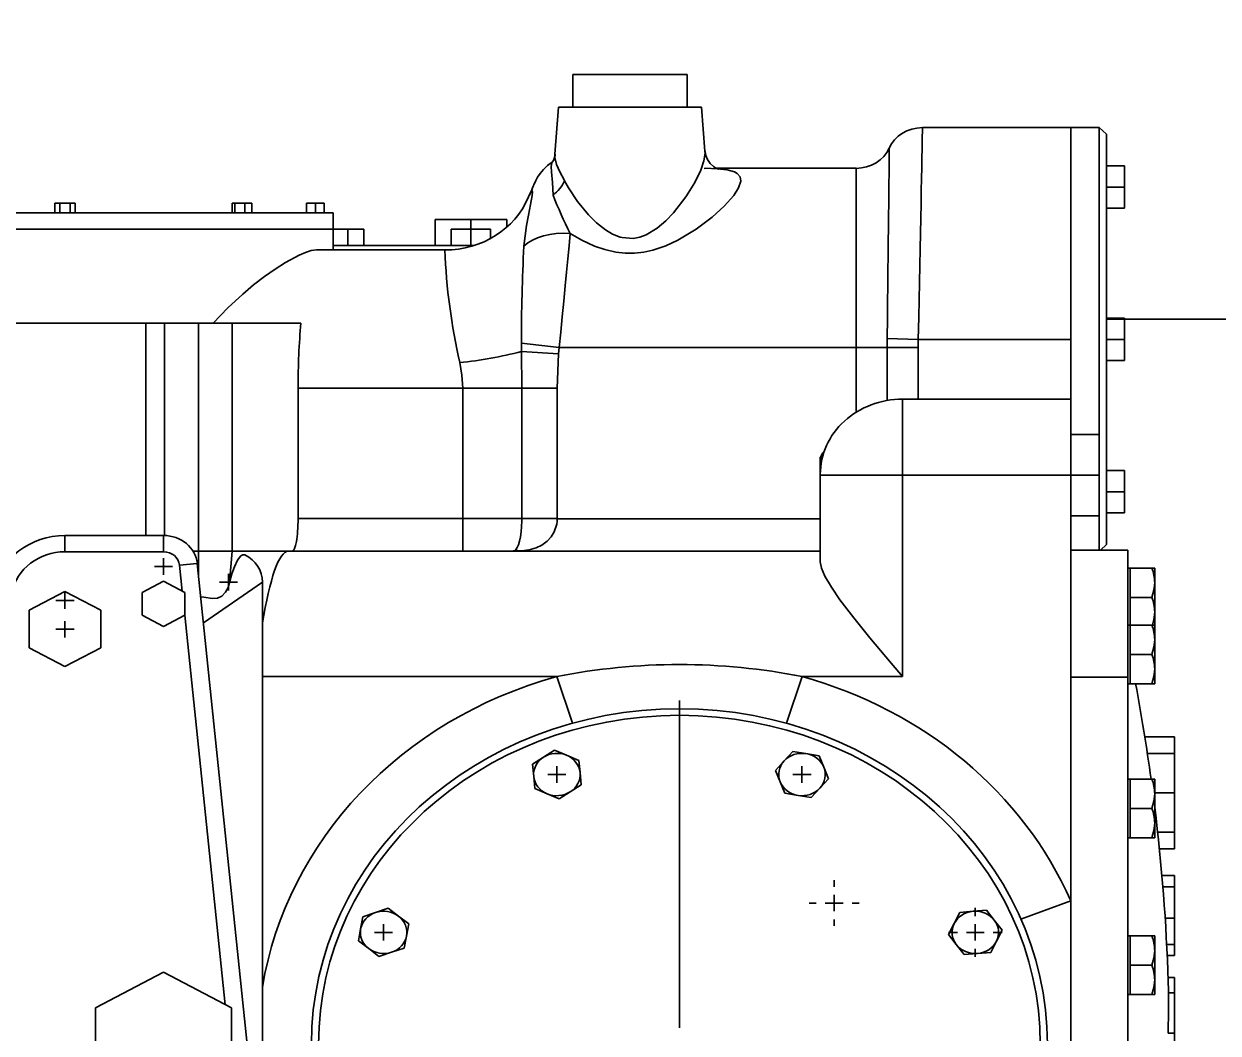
# Model space of a CAD drawing. Extents: x -12047294 to -5625356, y -1456591 to -622873.
# Drawn here: x -5749212.2 to -5748899.8, y -679063 to -678799.1 of the extents above; entities that cross this region are included whole.
import ezdxf

# ---------------------------------------------------------------- set-up
doc = ezdxf.new("R2010")
doc.units = 0
doc.header["$LTSCALE"] = 10
doc.header["$MEASUREMENT"] = 0
doc.layers.add('A-TEXTROOM-报建', color=210, linetype='Continuous')
doc.layers.add('M-W-EQUIP', color=156, linetype='Continuous', lineweight=35)

# ---------------------------------------------------------------- blocks, each defined once
blk = doc.blocks.new('300RT')
at = {"layer": 'M-W-EQUIP'}
for p, q in [((3419.78, 1538.06, 0), (3419.78, 1530.73, 0)), ((3419.78, 1538.06, 0), (3436.63, 1538.06, 0)), ((3436.63, 1538.06, 0), (3453.49, 1538.06, 0)), ((3453.49, 1530.73, 0), (3453.49, 1538.06, 0)), ((3415.56, 1530.73, 0), (3414.57, 1520.81, 0)), ((3457.7, 1530.73, 0), (3415.56, 1530.73, 0)), ((3458.77, 1520.09, 0), (3457.7, 1530.73, 0)), ((3298.42, 1526.11, 0), (3296.31, 1524.64, 0)), ((3306.85, 1526.11, 0), (3298.42, 1526.11, 0)), ((3298.42, 1526.11, 0), (3298.42, 1502.26, 0)), ((3350.52, 1526.11, 0), (3306.85, 1526.11, 0)), ((3306.85, 1478.42, 0), (3306.85, 1526.11, 0)), ((3306.85, 1526.11, 0), (3306.85, 1502.26, 0)), ((3350.53, 1525.78, 0), (3350.52, 1526.08, 0)), ((3350.52, 1526.08, 0), (3350.52, 1526.07, 0)), ((3350.54, 1525.14, 0), (3350.53, 1525.78, 0)), ((3296.31, 1501.53, 0), (3296.31, 1524.64, 0)), ((3350.56, 1524.15, 0), (3350.54, 1525.14, 0)), ((3350.59, 1522.87, 0), (3350.56, 1524.15, 0)), ((3350.63, 1521.28, 0), (3350.59, 1522.87, 0)), ((3350.67, 1519.34, 0), (3350.63, 1521.28, 0)), ((3360.29, 1521.49, 0), (3360.29, 1521.5, 0)), ((3360.29, 1521.5, 0), (3360.29, 1521.24, 0)), ((3360.29, 1521.24, 0), (3360.3, 1520.69, 0)), ((3360.3, 1520.69, 0), (3360.31, 1519.85, 0)), ((3414.56, 1520.7, 0), (3414.34, 1519.85, 0)), ((3414.57, 1520.76, 0), (3414.55, 1520.37, 0)), ((3414.55, 1520.37, 0), (3414.9, 1518.61, 0)), ((3414.56, 1520.76, 0), (3414.56, 1520.7, 0)), ((3458.77, 1519.38, 0), (3458.68, 1520.08, 0)), ((3291.04, 1512.73, 0), (3291.04, 1517.5, 0)), ((3291.04, 1517.5, 0), (3296.31, 1517.5, 0)), ((3350.72, 1517.1, 0), (3350.67, 1519.34, 0)), ((3360.31, 1519.85, 0), (3360.32, 1518.7, 0)), ((3360.32, 1518.7, 0), (3360.34, 1517.27, 0)), ((3360.34, 1517.27, 0), (3360.36, 1515.6, 0)), ((3412.1, 1517.37, 0), (3411.35, 1516.98, 0)), ((3413.01, 1518.02, 0), (3412.1, 1517.37, 0)), ((3413.82, 1518.91, 0), (3413.01, 1518.02, 0)), ((3414.34, 1519.85, 0), (3413.82, 1518.91, 0)), ((3414.9, 1518.61, 0), (3415.81, 1516.56, 0)), ((3457.35, 1516.15, 0), (3458.3, 1517.78, 0)), ((3458.3, 1517.78, 0), (3458.77, 1519.38, 0)), ((3459.49, 1518.43, 0), (3459.42, 1518.46, 0)), ((3460.95, 1517.57, 0), (3459.49, 1518.43, 0)), ((3459.67, 1518.18, 0), (3459.54, 1518.33, 0)), ((3459.84, 1517.36, 0), (3459.67, 1518.18, 0)), ((3459.8, 1516.17, 0), (3459.84, 1517.36, 0)), ((3462.14, 1516.68, 0), (3460.95, 1517.57, 0)), ((3350.78, 1514.65, 0), (3350.72, 1517.1, 0)), ((3350.84, 1511.95, 0), (3350.78, 1514.65, 0)), ((3360.36, 1515.6, 0), (3360.39, 1513.67, 0)), ((3411.22, 1516.94, 0), (3370.05, 1516.94, 0)), ((3370.05, 1516.94, 0), (3370.05, 1476.58, 0)), ((3404.05, 1514.07, 0), (3404.25, 1515.02, 0)), ((3404.25, 1515.02, 0), (3405.08, 1515.78, 0)), ((3405.08, 1515.78, 0), (3405.88, 1516.13, 0)), ((3405.88, 1516.13, 0), (3408.01, 1516.61, 0)), ((3408.01, 1516.61, 0), (3410.96, 1516.86, 0)), ((3410.85, 1516.8, 0), (3410.62, 1516.73, 0)), ((3410.62, 1516.73, 0), (3410.64, 1516.74, 0)), ((3411.35, 1516.98, 0), (3410.85, 1516.8, 0)), ((3410.96, 1516.86, 0), (3414.44, 1516.94, 0)), ((3414.44, 1516.94, 0), (3414.77, 1516.93, 0)), ((3415.81, 1516.56, 0), (3417.59, 1513.75, 0)), ((3456.08, 1514.34, 0), (3457.35, 1516.15, 0)), ((3459.48, 1513.77, 0), (3459.8, 1516.17, 0)), ((3463.1, 1515.79, 0), (3462.14, 1516.68, 0)), ((3463.87, 1514.92, 0), (3463.1, 1515.79, 0)), ((3464.39, 1514.21, 0), (3463.87, 1514.92, 0)), ((3291.04, 1507.96, 0), (3291.04, 1512.73, 0)), ((3291.04, 1512.73, 0), (3296.31, 1512.73, 0)), ((3350.92, 1508.93, 0), (3350.84, 1511.95, 0)), ((3360.39, 1513.67, 0), (3360.41, 1511.44, 0)), ((3404.67, 1512.54, 0), (3404.05, 1514.07, 0)), ((3406.08, 1510.84, 0), (3404.67, 1512.54, 0)), ((3417.59, 1513.75, 0), (3420.01, 1510.75, 0)), ((3452.08, 1509.48, 0), (3454.76, 1512.55, 0)), ((3454.76, 1512.55, 0), (3455.94, 1514.13, 0)), ((3455.94, 1514.13, 0), (3456.08, 1514.34, 0)), ((3459.31, 1510.93, 0), (3459.48, 1513.77, 0)), ((3464.72, 1513.69, 0), (3464.39, 1514.21, 0)), ((3464.96, 1513.26, 0), (3464.72, 1513.69, 0)), ((3465.1, 1513, 0), (3464.96, 1513.26, 0)), ((3465.24, 1512.76, 0), (3465.1, 1513, 0)), ((3465.48, 1512.32, 0), (3465.24, 1512.76, 0)), ((3465.48, 1511.92, 0), (3465.41, 1511.66, 0)), ((3465.8, 1511.75, 0), (3465.48, 1512.32, 0)), ((3465.64, 1511.76, 0), (3465.48, 1511.92, 0)), ((3360.41, 1511.44, 0), (3360.45, 1508.98, 0)), ((3408.88, 1508.41, 0), (3406.08, 1510.84, 0)), ((3420.01, 1510.75, 0), (3420.24, 1510.5, 0)), ((3420.24, 1510.5, 0), (3423.88, 1506.92, 0)), ((3448.87, 1506.49, 0), (3452.08, 1509.48, 0)), ((3459.32, 1510.9, 0), (3459.31, 1510.93, 0)), ((3465.41, 1511.66, 0), (3465.52, 1510.81, 0)), ((3465.52, 1510.81, 0), (3465.95, 1508.76, 0)), ((3465.84, 1511.48, 0), (3465.64, 1511.76, 0)), ((3465.95, 1511.49, 0), (3465.8, 1511.75, 0)), ((3466.33, 1510.8, 0), (3465.84, 1511.48, 0)), ((3466.15, 1511.16, 0), (3465.95, 1511.49, 0)), ((3466.52, 1510.49, 0), (3466.15, 1511.16, 0)), ((3466.52, 1510.49, 0), (3466.33, 1510.8, 0)), ((3466.59, 1510.37, 0), (3466.52, 1510.49, 0)), ((3291.04, 1507.96, 0), (3296.31, 1507.96, 0)), ((3351, 1505.69, 0), (3350.92, 1508.93, 0)), ((3360.45, 1508.98, 0), (3360.48, 1506.35, 0)), ((3412.44, 1505.93, 0), (3408.88, 1508.41, 0)), ((3423.88, 1506.92, 0), (3426.12, 1505.13, 0)), ((3446.52, 1504.69, 0), (3448.87, 1506.49, 0)), ((3465.95, 1508.76, 0), (3466.56, 1506.42, 0)), ((3524.07, 1506.88, 0), (3524.07, 1503.22, 0)), ((3524.07, 1506.88, 0), (3682.09, 1506.88, 0)), ((3526.7, 1509.09, 0), (3526.7, 1506.88, 0)), ((3526.7, 1509.09, 0), (3529.34, 1509.09, 0)), ((3529.34, 1509.09, 0), (3529.34, 1506.88, 0)), ((3529.34, 1509.09, 0), (3531.97, 1509.09, 0)), ((3531.97, 1509.09, 0), (3531.97, 1506.88, 0)), ((3548, 1509.09, 0), (3548, 1506.88, 0)), ((3548, 1509.09, 0), (3550.15, 1509.09, 0)), ((3550.15, 1509.09, 0), (3550.15, 1506.88, 0)), ((3550.15, 1509.09, 0), (3553.08, 1509.09, 0)), ((3553.08, 1509.09, 0), (3553.08, 1506.88, 0)), ((3553.08, 1509.09, 0), (3553.87, 1509.09, 0)), ((3553.87, 1509.09, 0), (3553.87, 1506.88, 0)), ((3600.04, 1509.09, 0), (3600.04, 1506.88, 0)), ((3600.04, 1509.09, 0), (3601.56, 1509.09, 0)), ((3601.56, 1509.09, 0), (3601.56, 1506.88, 0)), ((3601.56, 1509.09, 0), (3604.6, 1509.09, 0)), ((3604.6, 1509.09, 0), (3604.6, 1506.88, 0)), ((3604.6, 1509.09, 0), (3606.12, 1509.09, 0)), ((3606.12, 1509.09, 0), (3606.12, 1506.88, 0)), ((3351.08, 1502.35, 0), (3351, 1505.69, 0)), ((3360.48, 1506.35, 0), (3360.52, 1503.54, 0)), ((3417.17, 1503.2, 0), (3412.44, 1505.93, 0)), ((3426.12, 1505.13, 0), (3428.66, 1503.48, 0)), ((3443.88, 1503.09, 0), (3446.52, 1504.69, 0)), ((3466.56, 1506.42, 0), (3467.17, 1504.04, 0)), ((3467.17, 1504.04, 0), (3467.92, 1499.44, 0)), ((3472.98, 1505.42, 0), (3472.98, 1503.67, 0)), ((3472.98, 1505.42, 0), (3483.51, 1505.42, 0)), ((3483.51, 1505.42, 0), (3483.51, 1503.22, 0)), ((3483.51, 1505.42, 0), (3494.04, 1505.42, 0)), ((3494.04, 1505.42, 0), (3494.04, 1499.55, 0)), ((3296.31, 1432.2, 0), (3296.31, 1501.53, 0)), ((3298.42, 1502.26, 0), (3298.42, 1457.01, 0)), ((3306.85, 1502.26, 0), (3306.85, 1478.42, 0)), ((3351.18, 1498.84, 0), (3351.08, 1502.35, 0)), ((3360.52, 1503.54, 0), (3360.57, 1500.46, 0)), ((3422.52, 1500.74, 0), (3417.17, 1503.2, 0)), ((3428.66, 1503.48, 0), (3431.94, 1501.97, 0)), ((3431.94, 1501.97, 0), (3433.72, 1501.46, 0)), ((3433.72, 1501.46, 0), (3435.69, 1501.17, 0)), ((3435.69, 1501.17, 0), (3438.93, 1501.34, 0)), ((3438.93, 1501.34, 0), (3439.55, 1501.46, 0)), ((3439.55, 1501.46, 0), (3441.79, 1502.14, 0)), ((3441.79, 1502.14, 0), (3443.88, 1503.09, 0)), ((3454.28, 1502.29, 0), (3450.86, 1500.78, 0)), ((3454.28, 1502.29, 0), (3456.33, 1502.33, 0)), ((3454.62, 1499.52, 0), (3454.28, 1502.29, 0)), ((3456.33, 1502.33, 0), (3458.36, 1502.25, 0)), ((3458.36, 1502.25, 0), (3460.31, 1502.05, 0)), ((3460.31, 1502.05, 0), (3462.16, 1501.73, 0)), ((3462.16, 1501.73, 0), (3463.87, 1501.31, 0)), ((3463.87, 1501.31, 0), (3465.42, 1500.78, 0)), ((3477.72, 1503.22, 0), (3477.72, 1501.15, 0)), ((3477.72, 1503.22, 0), (3483.51, 1503.22, 0)), ((3483.51, 1503.22, 0), (3483.51, 1499.55, 0)), ((3483.51, 1503.22, 0), (3489.3, 1503.22, 0)), ((3489.3, 1503.22, 0), (3489.3, 1499.55, 0)), ((3515.04, 1503.22, 0), (3515.04, 1499.55, 0)), ((3515.04, 1503.22, 0), (3519.77, 1503.22, 0)), ((3519.77, 1503.22, 0), (3519.77, 1499.55, 0)), ((3519.77, 1503.22, 0), (3524.07, 1503.22, 0)), ((3524.07, 1503.22, 0), (3524.07, 1498.59, 0)), ((3524.07, 1503.22, 0), (3662.23, 1503.22, 0)), ((3662.23, 1503.22, 0), (3524.07, 1503.22, 0)), ((3351.28, 1495.09, 0), (3351.18, 1498.84, 0)), ((3360.57, 1500.46, 0), (3360.61, 1497.21, 0)), ((3426.1, 1499.47, 0), (3422.52, 1500.74, 0)), ((3429.88, 1498.49, 0), (3426.1, 1499.47, 0)), ((3432.56, 1498.05, 0), (3429.88, 1498.49, 0)), ((3444.06, 1498.64, 0), (3440.83, 1498.07, 0)), ((3447.08, 1499.44, 0), (3444.06, 1498.64, 0)), ((3450.86, 1500.78, 0), (3447.08, 1499.44, 0)), ((3454.98, 1496.59, 0), (3454.62, 1499.52, 0)), ((3465.42, 1500.78, 0), (3466.78, 1500.15, 0)), ((3466.78, 1500.15, 0), (3467.92, 1499.44, 0)), ((3482.67, 1499.55, 0), (3524.07, 1499.55, 0)), ((3528.61, 1498.59, 0), (3491.2, 1498.59, 0)), ((3491.2, 1498.56, 0), (3491.2, 1498.55, 0)), ((3529.02, 1498.58, 0), (3528.61, 1498.57, 0)), ((3530.52, 1498.4, 0), (3529.02, 1498.58, 0)), ((3532.23, 1498.01, 0), (3530.52, 1498.4, 0)), ((3360.61, 1497.21, 0), (3360.66, 1493.9, 0)), ((3435.28, 1497.82, 0), (3432.56, 1498.05, 0)), ((3438.1, 1497.83, 0), (3435.28, 1497.82, 0)), ((3440.83, 1498.07, 0), (3438.1, 1497.83, 0)), ((3455.35, 1493.59, 0), (3454.98, 1496.59, 0)), ((3534.11, 1497.41, 0), (3532.23, 1498.01, 0)), ((3538.17, 1495.74, 0), (3534.11, 1497.41, 0)), ((3541.18, 1494.26, 0), (3538.17, 1495.74, 0)), ((3351.39, 1491.21, 0), (3351.28, 1495.09, 0)), ((3360.66, 1493.9, 0), (3360.72, 1490.48, 0)), ((3455.73, 1490.48, 0), (3455.35, 1493.59, 0)), ((3544.34, 1492.54, 0), (3541.18, 1494.26, 0)), ((3351.5, 1487.35, 0), (3351.39, 1491.21, 0)), ((3360.72, 1490.48, 0), (3360.77, 1486.87, 0)), ((3456.15, 1487.05, 0), (3455.73, 1490.48, 0)), ((3547.51, 1490.67, 0), (3544.34, 1492.54, 0)), ((3550.74, 1488.6, 0), (3547.51, 1490.67, 0)), ((3555.15, 1485.49, 0), (3550.74, 1488.6, 0)), ((3351.62, 1483.43, 0), (3351.5, 1487.35, 0)), ((3360.77, 1486.87, 0), (3360.83, 1483.19, 0)), ((3456.59, 1483.53, 0), (3456.15, 1487.05, 0)), ((3559.4, 1482.09, 0), (3555.15, 1485.49, 0)), ((313.29, 1482.97, 0), (3296.31, 1482.97, 0)), ((3291.04, 1478.42, 0), (3291.04, 1483.19, 0)), ((3291.04, 1483.19, 0), (3296.31, 1483.19, 0)), ((3351.77, 1478.42, 0), (3351.62, 1483.43, 0)), ((3360.83, 1483.19, 0), (3360.91, 1478.58, 0)), ((3457.02, 1480.07, 0), (3456.59, 1483.53, 0)), ((3457.47, 1476.58, 0), (3457.02, 1480.07, 0)), ((3553.88, 1482.09, 0), (3533.59, 1482.09, 0)), ((3553.88, 1482.09, 0), (3553.88, 1430.73, 0)), ((3553.88, 1482.09, 0), (3563.75, 1482.09, 0)), ((3563.75, 1482.09, 0), (3563.75, 1430.73, 0)), ((3573.74, 1482.09, 0), (3563.75, 1482.09, 0)), ((3573.74, 1482.09, 0), (3573.74, 1434.25, 0)), ((3573.74, 1482.09, 0), (3579.31, 1482.09, 0)), ((3579.31, 1482.09, 0), (3579.31, 1434.25, 0)), ((3684.93, 1482.09, 0), (3579.31, 1482.09, 0)), ((3291.04, 1478.42, 0), (3296.31, 1478.42, 0)), ((3291.04, 1473.65, 0), (3291.04, 1478.42, 0)), ((3351.77, 1478.42, 0), (3306.85, 1478.42, 0)), ((3306.85, 1464.96, 0), (3306.85, 1478.42, 0)), ((3360.91, 1478.58, 0), (3351.77, 1478.42, 0)), ((3351.81, 1476.58, 0), (3351.77, 1478.42, 0)), ((3360.91, 1478.58, 0), (3360.93, 1476.58, 0)), ((3457.47, 1476.58, 0), (3468.63, 1477.54, 0)), ((3468.63, 1477.54, 0), (3468.59, 1475.68, 0)), ((3360.93, 1476.58, 0), (3351.81, 1476.58, 0)), ((3351.81, 1464.96, 0), (3351.81, 1476.58, 0)), ((3360.93, 1476.58, 0), (3370.05, 1476.58, 0)), ((3360.93, 1476.58, 0), (3360.93, 1464.62, 0)), ((3457.47, 1476.58, 0), (3370.05, 1476.58, 0)), ((3370.05, 1476.58, 0), (3370.05, 1461.96, 0)), ((3457.67, 1475.14, 0), (3457.47, 1476.58, 0)), ((3457.67, 1475.14, 0), (3468.59, 1475.68, 0)), ((3458.06, 1467.41, 0), (3457.67, 1475.14, 0)), ((3468.59, 1475.68, 0), (3468.51, 1467.41, 0)), ((3291.04, 1473.65, 0), (3296.31, 1473.65, 0)), ((3486.8, 1473.19, 0), (3486.17, 1470.35, 0)), ((3486.17, 1470.35, 0), (3485.93, 1467.41, 0)), ((3458.06, 1438.07, 0), (3458.06, 1467.41, 0)), ((3458.06, 1467.41, 0), (3468.51, 1467.41, 0)), ((3468.51, 1467.41, 0), (3468.51, 1438.07, 0)), ((3485.93, 1467.41, 0), (3468.51, 1467.41, 0)), ((3485.93, 1467.41, 0), (3485.93, 1438.07, 0)), ((3534.43, 1467.41, 0), (3485.93, 1467.41, 0)), ((3534.43, 1467.41, 0), (3534.43, 1438.07, 0)), ((3356.36, 1464.96, 0), (3306.85, 1464.96, 0)), ((3306.85, 1447.84, 0), (3306.85, 1464.96, 0)), ((3356.36, 1464.89, 0), (3356.36, 1464.92, 0)), ((3356.36, 1464.53, 0), (3356.36, 1464.89, 0)), ((3356.36, 1463.87, 0), (3356.36, 1464.53, 0)), ((3356.36, 1462.92, 0), (3356.36, 1463.87, 0)), ((3356.36, 1461.69, 0), (3356.36, 1462.92, 0)), ((3356.36, 1460.22, 0), (3356.36, 1461.69, 0)), ((3356.36, 1458.52, 0), (3356.36, 1460.22, 0)), ((3356.36, 1456.63, 0), (3356.36, 1458.52, 0)), ((3298.42, 1457.01, 0), (3306.85, 1457.01, 0)), ((3298.42, 1447.84, 0), (3298.42, 1457.01, 0)), ((3356.36, 1454.57, 0), (3356.36, 1456.63, 0)), ((3356.36, 1452.4, 0), (3356.36, 1454.57, 0)), ((3356.36, 1450.14, 0), (3356.36, 1452.4, 0)), ((3356.36, 1447.84, 0), (3356.36, 1450.14, 0)), ((3380.59, 1448.1, 0), (3380.59, 1451.9, 0)), ((3291.04, 1448.88, 0), (3296.31, 1448.88, 0)), ((3291.04, 1444.11, 0), (3291.04, 1448.88, 0)), ((3298.42, 1447.84, 0), (3306.85, 1447.84, 0)), ((3298.42, 1438.67, 0), (3298.42, 1447.84, 0)), ((3356.36, 1447.84, 0), (3306.85, 1447.84, 0)), ((3306.85, 1447.84, 0), (3306.85, 1351.98, 0)), ((3356.36, 1402.48, 0), (3356.36, 1447.84, 0)), ((3380.59, 1447.84, 0), (3356.36, 1447.84, 0)), ((3380.59, 1447.84, 0), (3380.59, 1448.08, 0)), ((3380.59, 1447.84, 0), (3380.59, 1428.34, 0)), ((3291.04, 1439.34, 0), (3291.04, 1444.11, 0)), ((3291.04, 1444.11, 0), (3296.31, 1444.11, 0)), ((3291.04, 1439.34, 0), (3296.31, 1439.34, 0)), ((3298.42, 1438.67, 0), (3306.85, 1438.67, 0)), ((3298.42, 1438.67, 0), (3298.42, 1430.95, 0)), ((3380.59, 1438.03, 0), (3458.06, 1438.03, 0)), ((3458.06, 1438.03, 0), (3458.06, 1438.07, 0)), ((3458.06, 1438.07, 0), (3468.51, 1438.07, 0)), ((3458.06, 1438.03, 0), (3468.51, 1438.05, 0)), ((3458.1, 1437.42, 0), (3458.06, 1438.03, 0)), ((3458.21, 1436.84, 0), (3458.1, 1437.42, 0)), ((3458.95, 1435.08, 0), (3458.21, 1436.84, 0)), ((3468.51, 1438.07, 0), (3485.93, 1438.07, 0)), ((3468.51, 1438.07, 0), (3468.51, 1438.05, 0)), ((3468.51, 1438.05, 0), (3468.52, 1437.45, 0)), ((3468.52, 1437.45, 0), (3468.73, 1435.1, 0)), ((3485.93, 1430.73, 0), (3485.93, 1438.07, 0)), ((3485.93, 1438.07, 0), (3534.43, 1438.07, 0)), ((3459.87, 1433.93, 0), (3458.95, 1435.08, 0)), ((3461.03, 1432.97, 0), (3459.87, 1433.93, 0)), ((3468.73, 1435.1, 0), (3468.93, 1433.97, 0)), ((3468.93, 1433.97, 0), (3469.19, 1432.99, 0)), ((3574.06, 1434.25, 0), (3574.06, 1430.58, 0)), ((3574.06, 1434.25, 0), (3603.08, 1434.25, 0)), ((3603.08, 1434.25, 0), (3603.08, 1430.58, 0)), ((3296.31, 1432.2, 0), (3298.1, 1430.95, 0)), ((3462.58, 1432.11, 0), (3461.03, 1432.97, 0)), ((3464.3, 1431.49, 0), (3462.58, 1432.11, 0)), ((3466.38, 1431.04, 0), (3464.3, 1431.49, 0)), ((3469.19, 1432.99, 0), (3469.51, 1432.15, 0)), ((3469.51, 1432.15, 0), (3469.87, 1431.52, 0)), ((3469.87, 1431.52, 0), (3470.26, 1431.07, 0)), ((3289.99, 1402.34, 0), (3289.99, 1430.95, 0)), ((3289.99, 1430.95, 0), (3306.85, 1430.95, 0)), ((3471.03, 1430.7, 0), (3380.59, 1430.7, 0)), ((3468.61, 1430.79, 0), (3466.38, 1431.04, 0)), ((3470.26, 1431.07, 0), (3470.72, 1430.82, 0)), ((3472.13, 1430.73, 0), (3471.03, 1430.7, 0)), ((3472.13, 1430.73, 0), (3537.41, 1430.73, 0)), ((3553.88, 1430.73, 0), (3537.41, 1430.73, 0)), ((3550.7, 1429.91, 0), (3550.1, 1429.86, 0)), ((3551.31, 1429.64, 0), (3550.7, 1429.91, 0)), ((3552.25, 1428.71, 0), (3551.31, 1429.64, 0)), ((3553.17, 1427.22, 0), (3552.25, 1428.71, 0)), ((3553.88, 1430.73, 0), (3563.75, 1430.73, 0)), ((3554.58, 1423.68, 0), (3553.88, 1430.73, 0)), ((3563.75, 1425.34, 0), (3563.75, 1430.73, 0)), ((3565.37, 1430.73, 0), (3563.75, 1430.73, 0)), ((3603.08, 1430.58, 0), (3574.06, 1430.58, 0)), ((3574.06, 1427.28, 0), (3574.06, 1429.15, 0)), ((3282.94, 1426.92, 0), (3282.09, 1426.92, 0)), ((3282.09, 1426.92, 0), (3282.09, 1423.61, 0)), ((3289.36, 1426.92, 0), (3282.94, 1426.92, 0)), ((3289.99, 1426.92, 0), (3289.36, 1426.92, 0)), ((3289.36, 1426.92, 0), (3289.36, 1423.61, 0)), ((3380.24, 1426.89, 0), (3379.24, 1425.1, 0)), ((3380.59, 1428.34, 0), (3380.24, 1426.89, 0)), ((3544.93, 1286.96, 0), (3564.1, 1427.94, 0)), ((3553.9, 1425.61, 0), (3553.17, 1427.22, 0)), ((3564.1, 1427.94, 0), (3569.35, 1427.59, 0)), ((3569.35, 1427.59, 0), (3568.54, 1421.71, 0)), ((3574.06, 1427.28, 0), (3571.39, 1427.28, 0)), ((3574.06, 1427.28, 0), (3576.74, 1427.28, 0)), ((3574.06, 1427.28, 0), (3574.06, 1425.42, 0)), ((3282.09, 1423.61, 0), (3282.09, 1417.01, 0)), ((3282.32, 1421.93, 0), (3282.09, 1423.61, 0)), ((3289.36, 1423.61, 0), (3289.36, 1420.31, 0)), ((3379.24, 1425.1, 0), (3377.33, 1422.61, 0)), ((3562.28, 1414.55, 0), (3544.93, 1423.76, 0)), ((3544.93, 1286.96, 0), (3544.93, 1423.76, 0)), ((3554.93, 1423.76, 0), (3552.26, 1423.76, 0)), ((3554.58, 1423.68, 0), (3553.9, 1425.61, 0)), ((3554.58, 1423.68, 0), (3555.06, 1422.55, 0)), ((3554.93, 1423.76, 0), (3554.93, 1425.62, 0)), ((3554.93, 1423.76, 0), (3557.61, 1423.76, 0)), ((3554.93, 1423.76, 0), (3554.93, 1421.9, 0)), ((3574.06, 1423.93, 0), (3567.74, 1421.39, 0)), ((3580.39, 1421.39, 0), (3574.06, 1423.93, 0)), ((3282.94, 1420.31, 0), (3282.32, 1421.93, 0)), ((3377.33, 1422.61, 0), (3374.8, 1419.8, 0)), ((3555.06, 1422.55, 0), (3555.82, 1421.46, 0)), ((3555.82, 1421.46, 0), (3556.92, 1420.57, 0)), ((3556.92, 1420.57, 0), (3558.17, 1420.12, 0)), ((3562.17, 1420.33, 0), (3563.09, 1420.47, 0)), ((3567.74, 1421.39, 0), (3567.74, 1416.3, 0)), ((3580.39, 1416.3, 0), (3580.39, 1421.39, 0)), ((3603.08, 1421.67, 0), (3592.54, 1417.43, 0)), ((3613.61, 1417.43, 0), (3603.08, 1421.67, 0)), ((3603.08, 1419.58, 0), (3603.08, 1421.44, 0)), ((3289.36, 1420.31, 0), (3282.94, 1420.31, 0)), ((3289.36, 1420.31, 0), (3289.36, 1417.01, 0)), ((3372.82, 1417.77, 0), (3370.69, 1415.68, 0)), ((3374.8, 1419.8, 0), (3372.82, 1417.77, 0)), ((3558.17, 1420.12, 0), (3559.71, 1420.04, 0)), ((3559.71, 1420.04, 0), (3562.17, 1420.33, 0)), ((3603.08, 1419.58, 0), (3600.4, 1419.58, 0)), ((3603.08, 1419.58, 0), (3605.75, 1419.58, 0)), ((3603.08, 1419.58, 0), (3603.08, 1417.72, 0)), ((3282.32, 1415.33, 0), (3282.09, 1417.01, 0)), ((3282.09, 1414.08, 0), (3282.09, 1417.01, 0)), ((3282.79, 1414.08, 0), (3282.32, 1415.33, 0)), ((3289.36, 1417.01, 0), (3289.36, 1414.08, 0)), ((3370.69, 1415.68, 0), (3365.99, 1411.23, 0)), ((3567.81, 1416.28, 0), (3555.88, 1328.59, 0)), ((3567.74, 1416.3, 0), (3574.06, 1413.76, 0)), ((3574.06, 1413.76, 0), (3580.39, 1416.3, 0)), ((3592.54, 1417.43, 0), (3592.54, 1408.96, 0)), ((3603.08, 1413.12, 0), (3603.08, 1414.99, 0)), ((3613.61, 1408.96, 0), (3613.61, 1417.43, 0)), ((3282.94, 1414.08, 0), (3282.09, 1414.08, 0)), ((3282.09, 1414.08, 0), (3282.09, 1410.78, 0)), ((3289.36, 1414.08, 0), (3282.94, 1414.08, 0)), ((3289.99, 1414.08, 0), (3289.36, 1414.08, 0)), ((3289.36, 1414.08, 0), (3289.36, 1410.78, 0)), ((3603.08, 1413.12, 0), (3600.4, 1413.12, 0)), ((3603.08, 1413.12, 0), (3605.75, 1413.12, 0)), ((3603.08, 1413.12, 0), (3603.08, 1411.26, 0)), ((3282.09, 1410.78, 0), (3282.09, 1404.18, 0)), ((3282.32, 1409.1, 0), (3282.09, 1410.78, 0)), ((3289.36, 1410.78, 0), (3289.36, 1407.48, 0)), ((3365.99, 1411.23, 0), (3361.28, 1406.93, 0)), ((3282.94, 1407.48, 0), (3282.32, 1409.1, 0)), ((3289.36, 1407.48, 0), (3282.94, 1407.48, 0)), ((3289.36, 1407.48, 0), (3289.36, 1404.18, 0)), ((3361.28, 1406.93, 0), (3356.38, 1402.51, 0)), ((3592.54, 1408.96, 0), (3603.08, 1404.72, 0)), ((3603.08, 1404.72, 0), (3613.61, 1408.96, 0)), ((3282.32, 1402.5, 0), (3282.09, 1404.18, 0)), ((3282.09, 1400.88, 0), (3282.09, 1404.18, 0)), ((3282.94, 1400.88, 0), (3282.32, 1402.5, 0)), ((3289.36, 1404.18, 0), (3289.36, 1400.88, 0)), ((3289.99, 1402.34, 0), (3306.85, 1402.34, 0)), ((3289.99, 1241.67, 0), (3289.99, 1402.34, 0)), ((3306.85, 1241.67, 0), (3306.85, 1402.34, 0)), ((3356.38, 1402.51, 0), (3356.36, 1402.48, 0)), ((3356.36, 1402.48, 0), (3385.96, 1402.48, 0)), ((3390.56, 1391.96, 0), (3385.96, 1402.48, 0)), ((3458.23, 1402.48, 0), (3453.63, 1391.96, 0)), ((3458.23, 1402.48, 0), (3544.93, 1402.48, 0)), ((3282.09, 1400.88, 0), (3282.94, 1400.88, 0)), ((3289.36, 1400.88, 0), (3282.94, 1400.88, 0)), ((3289.36, 1400.88, 0), (3289.99, 1400.88, 0)), ((3422.09, 1323.4, 0), (3422.09, 1397.06, 0)), ((3276.3, 1385.16, 0), (3276.3, 1388.91, 0)), ((3285.01, 1388.91, 0), (3276.3, 1388.91, 0)), ((3388.72, 1385.59, 0), (3384.82, 1385.12, 0)), ((3391.25, 1383.48, 0), (3388.72, 1385.59, 0)), ((3458.9, 1385.91, 0), (3455.32, 1384.75, 0)), ((3462.14, 1384.32, 0), (3458.9, 1385.91, 0)), ((3284.25, 1385.16, 0), (3276.3, 1385.16, 0)), ((3276.3, 1376.29, 0), (3276.3, 1385.16, 0)), ((3380.93, 1384.65, 0), (3379.57, 1382.07, 0)), ((3384.82, 1385.12, 0), (3380.93, 1384.65, 0)), ((3393.78, 1381.36, 0), (3391.25, 1383.48, 0)), ((3451.73, 1383.59, 0), (3451.37, 1380.85, 0)), ((3455.32, 1384.75, 0), (3451.73, 1383.59, 0)), ((3465.37, 1382.74, 0), (3462.14, 1384.32, 0)), ((3465.01, 1379.99, 0), (3465.37, 1382.74, 0)), ((3379.57, 1382.07, 0), (3378.2, 1379.48, 0)), ((3385.99, 1380.42, 0), (3383.32, 1380.42, 0)), ((3385.99, 1380.42, 0), (3385.99, 1382.29, 0)), ((3385.99, 1380.42, 0), (3388.67, 1380.42, 0)), ((3385.99, 1380.42, 0), (3385.99, 1378.56, 0)), ((3392.42, 1378.78, 0), (3393.78, 1381.36, 0)), ((3451.37, 1380.85, 0), (3451.02, 1378.11, 0)), ((3458.19, 1380.42, 0), (3455.52, 1380.42, 0)), ((3458.19, 1380.42, 0), (3458.19, 1382.29, 0)), ((3458.19, 1380.42, 0), (3460.87, 1380.42, 0)), ((3458.19, 1380.42, 0), (3458.19, 1378.56, 0)), ((3282.94, 1379.4, 0), (3282.09, 1379.4, 0)), ((3282.09, 1379.4, 0), (3282.09, 1376.1, 0)), ((3289.36, 1379.4, 0), (3282.94, 1379.4, 0)), ((3289.99, 1379.4, 0), (3289.36, 1379.4, 0)), ((3289.36, 1379.4, 0), (3289.36, 1376.1, 0)), ((3378.2, 1379.48, 0), (3380.74, 1377.37, 0)), ((3380.74, 1377.37, 0), (3383.27, 1375.25, 0)), ((3391.06, 1376.2, 0), (3392.42, 1378.78, 0)), ((3451.02, 1378.11, 0), (3454.25, 1376.52, 0)), ((3464.66, 1377.25, 0), (3465.01, 1379.99, 0)), ((3276.3, 1367.46, 0), (3276.3, 1376.29, 0)), ((3282.09, 1376.29, 0), (3276.3, 1376.29, 0)), ((3282.32, 1374.41, 0), (3282.09, 1376.1, 0)), ((3282.09, 1376.1, 0), (3282.09, 1369.49, 0)), ((3289.36, 1376.1, 0), (3289.36, 1372.79, 0)), ((3383.27, 1375.25, 0), (3387.16, 1375.72, 0)), ((3387.16, 1375.72, 0), (3391.06, 1376.2, 0)), ((3454.25, 1376.52, 0), (3457.48, 1374.94, 0)), ((3457.48, 1374.94, 0), (3461.07, 1376.1, 0)), ((3461.07, 1376.1, 0), (3464.66, 1377.25, 0)), ((3282.94, 1372.79, 0), (3282.32, 1374.41, 0)), ((3289.36, 1372.79, 0), (3282.94, 1372.79, 0)), ((3289.36, 1372.79, 0), (3289.36, 1369.49, 0)), ((3282.32, 1367.81, 0), (3282.09, 1369.49, 0)), ((3282.09, 1366.19, 0), (3282.09, 1369.49, 0)), ((3289.36, 1369.49, 0), (3289.36, 1366.19, 0)), ((3281.24, 1367.46, 0), (3276.3, 1367.46, 0)), ((3276.3, 1363.71, 0), (3276.3, 1367.46, 0)), ((3282.94, 1366.19, 0), (3282.32, 1367.81, 0)), ((3282.09, 1366.19, 0), (3282.94, 1366.19, 0)), ((3289.36, 1366.19, 0), (3282.94, 1366.19, 0)), ((3289.36, 1366.19, 0), (3289.99, 1366.19, 0)), ((3280.72, 1363.71, 0), (3276.3, 1363.71, 0)), ((3279.97, 1357.69, 0), (3276.3, 1357.69, 0)), ((3376.51, 1355.14, 0), (3376.51, 1356.61, 0)), ((3279.69, 1355.1, 0), (3276.3, 1355.1, 0)), ((3376.51, 1351.47, 0), (3376.51, 1353.31, 0)), ((3306.85, 1351.98, 0), (3306.85, 1287.48, 0)), ((3321.51, 1347.87, 0), (3306.85, 1351.98, 0)), ((3371.25, 1351.47, 0), (3369.14, 1351.47, 0)), ((3376.51, 1351.47, 0), (3373.88, 1351.47, 0)), ((3376.51, 1351.47, 0), (3379.15, 1351.47, 0)), ((3376.51, 1351.47, 0), (3376.51, 1349.64, 0)), ((3381.78, 1351.47, 0), (3383.89, 1351.47, 0)), ((3279.02, 1348.11, 0), (3276.3, 1348.11, 0)), ((3331.62, 1349.87, 0), (3329.34, 1347.61, 0)), ((3335.56, 1349.62, 0), (3331.62, 1349.87, 0)), ((3334.94, 1348.54, 0), (3334.94, 1350.37, 0)), ((3339.49, 1349.37, 0), (3335.56, 1349.62, 0)), ((3341.16, 1346.87, 0), (3339.49, 1349.37, 0)), ((3376.51, 1347.8, 0), (3376.51, 1346.34, 0)), ((3504.86, 1348.53, 0), (3501.82, 1346.77, 0)), ((3507.89, 1350.29, 0), (3504.86, 1348.53, 0)), ((3511.6, 1349.35, 0), (3507.89, 1350.29, 0)), ((3515.32, 1348.4, 0), (3511.6, 1349.35, 0)), ((3515.99, 1345.68, 0), (3515.32, 1348.4, 0)), ((3329.34, 1347.61, 0), (3327.07, 1345.36, 0)), ((3327.07, 1345.36, 0), (3328.73, 1342.87, 0)), ((3334.94, 1344.87, 0), (3334.94, 1346.7, 0)), ((3342.82, 1344.37, 0), (3341.16, 1346.87, 0)), ((3501.82, 1346.77, 0), (3502.5, 1344.05, 0)), ((3509.24, 1344.87, 0), (3509.24, 1346.73, 0)), ((3516.67, 1342.97, 0), (3515.99, 1345.68, 0)), ((3282.94, 1344.07, 0), (3282.09, 1344.07, 0)), ((3282.09, 1344.07, 0), (3282.09, 1340.77, 0)), ((3289.36, 1344.07, 0), (3282.94, 1344.07, 0)), ((3289.99, 1344.07, 0), (3289.36, 1344.07, 0)), ((3289.36, 1344.07, 0), (3289.36, 1340.77, 0)), ((3329.67, 1344.87, 0), (3327.04, 1344.87, 0)), ((3328.73, 1342.87, 0), (3330.39, 1340.37, 0)), ((3334.94, 1344.87, 0), (3332.31, 1344.87, 0)), ((3334.94, 1344.87, 0), (3337.58, 1344.87, 0)), ((3334.94, 1344.87, 0), (3334.94, 1343.03, 0)), ((3340.21, 1344.87, 0), (3342.84, 1344.87, 0)), ((3340.54, 1342.12, 0), (3342.82, 1344.37, 0)), ((3502.5, 1344.05, 0), (3503.17, 1341.34, 0)), ((3509.24, 1344.87, 0), (3506.57, 1344.87, 0)), ((3509.24, 1344.87, 0), (3511.92, 1344.87, 0)), ((3509.24, 1344.87, 0), (3509.24, 1343.01, 0)), ((3513.63, 1341.21, 0), (3516.67, 1342.97, 0)), ((3278.56, 1342.17, 0), (3276.3, 1342.17, 0)), ((3282.09, 1340.77, 0), (3282.09, 1334.17, 0)), ((3282.32, 1339.09, 0), (3282.09, 1340.77, 0)), ((3289.36, 1340.77, 0), (3289.36, 1337.47, 0)), ((3330.39, 1340.37, 0), (3334.33, 1340.12, 0)), ((3334.33, 1340.12, 0), (3338.26, 1339.87, 0)), ((3334.94, 1341.2, 0), (3334.94, 1339.37, 0)), ((3338.26, 1339.87, 0), (3340.54, 1342.12, 0)), ((3503.17, 1341.34, 0), (3506.89, 1340.39, 0)), ((3506.89, 1340.39, 0), (3510.6, 1339.44, 0)), ((3510.6, 1339.44, 0), (3513.63, 1341.21, 0)), ((3278.4, 1339.63, 0), (3276.3, 1339.63, 0)), ((3282.94, 1337.47, 0), (3282.32, 1339.09, 0)), ((3289.36, 1337.47, 0), (3282.94, 1337.47, 0)), ((3289.36, 1337.47, 0), (3289.36, 1334.17, 0)), ((3278.15, 1334.74, 0), (3276.3, 1334.74, 0)), ((3574.06, 1335.9, 0), (3554.05, 1327.85, 0)), ((3594.08, 1327.85, 0), (3574.06, 1335.9, 0)), ((3282.32, 1332.48, 0), (3282.09, 1334.17, 0)), ((3282.09, 1330.87, 0), (3282.09, 1334.17, 0)), ((3282.94, 1330.87, 0), (3282.32, 1332.48, 0)), ((3289.36, 1334.17, 0), (3289.36, 1330.87, 0)), ((3278.01, 1331.24, 0), (3276.3, 1331.24, 0)), ((3278.01, 1331.24, 0), (3277.99, 1330.36, 0)), ((3277.99, 1330.36, 0), (3278, 1328.99, 0)), ((3278, 1328.99, 0), (3278.04, 1327.4, 0)), ((3282.09, 1330.87, 0), (3282.94, 1330.87, 0)), ((3289.36, 1330.87, 0), (3282.94, 1330.87, 0)), ((3289.36, 1330.87, 0), (3289.99, 1330.87, 0)), ((3278.04, 1327.4, 0), (3278.07, 1325.72, 0)), ((3554.05, 1327.85, 0), (3554.05, 1311.75, 0)), ((3594.08, 1311.75, 0), (3594.08, 1327.85, 0)), ((3278.07, 1325.72, 0), (3278.09, 1323.91, 0)), ((3278.09, 1323.91, 0), (3278.09, 1322.19, 0)), ((3278.09, 1322.19, 0), (3276.3, 1322.19, 0))]:
    blk.add_line(p, q, dxfattribs=at)
for centre, major_axis, ratio, start_param, end_param in [((3350.52, 1518.77, 0), (-10.53, 0), 0.696429, 3.5216, 4.711818), ((3370.05, 1524.27, 0), (-10.53, 0), 0.696429, 0.389302, 1.570796), ((3462.93, 1520.06, 0), (4.16, 0), 0.696429, 3.131452, 3.778076), ((3467.7, 1517.62, 0), (-12.79, 0), 0.696429, 0.402681, 0.855332), ((3317.91, 1546.01, 0), (-150.13, 0), 0.696429, 2.710134, 2.799126), ((3491.14, 1516.79, 0), (26.19, 0), 0.696429, 3.500537, 4.714802), ((2799.84, 1477.97, 0), (668.79, 0), 0.696429, -0.000936, 0.046111), ((3272.65, 1504.06, 0), (218.69, 0), 0.696429, -0.204136, -0.036177), ((3527.27, 1467.41, 0), (0, 31.18), 0.229541, -1.570796, -1.080839), ((3499.48, 1551.6, 0), (113.3, 0), 0.696429, 4.436323, 4.600293), ((3356.36, 1448.08, 0), (-24.23, 0), 0.696429, 3.14154, 4.712389), ((3376.44, 1451.19, 0), (4.15, 0), 0.696429, 0.00024, 0.817631), ((3536.12, 1438.07, 0), (0, 7.34), 0.229541, 1.570796, 3.141593), ((3574.06, 1427.28, 0), (10.01, 0), 0.696429, 1.570796, 3.047151), ((3603.08, 1419.58, 0), (-21.07, 0), 0.696429, 3.314331, 4.712389), ((3469.84, 1423.29, 0), (10.84, 0), 0.696429, 1.48963, 1.684634), ((3471.69, 1454.11, 0), (33.62, 0), 0.696429, 4.620621, 4.692866), ((3472.04, 1432.25, 0), (2.45, 0), 0.696429, 4.143837, 4.289671), ((3472.13, 1436.35, 0), (8.07, 0), 0.696429, 4.53686, 4.712389), ((3540.28, 1402.48, 0), (-3.03, 28.24), 0.227064, -1.154921, -0.024353), ((3554.93, 1423.76, 0), (10.01, 0), 0.696429, 2.075184, 3.141593), ((3574.06, 1427.28, 0), (4.74, 0), 0.696429, 1.570796, 3.047151), ((3603.08, 1419.58, 0), (15.8, 0), 0.696429, 0.172738, 1.570796), ((3297.03, 1423.46, 0), (-14.94, 0), 0.696429, -0.338661, -0.014876), ((3297.03, 1416.86, 0), (-14.94, 0), 0.696429, -0.338661, -0.014876), ((3297.03, 1410.63, 0), (-14.94, 0), 0.696429, -0.338661, -0.014876), ((3297.03, 1404.02, 0), (-14.94, 0), 0.696429, -0.338661, -0.014876), ((3422.09, 1286.26, 0), (-170.76, 0), 0.696429, 4.499165, 4.925613), ((3422.09, 1319.73, 0), (-124.2, 0), 0.696429, -1.275593, -0.382043), ((3422.09, 1319.73, 0), (-124.2, 0), 0.696429, 3.290231, 4.417186), ((3962.27, 1320.32, 0), (684.38, 0), 0.696429, 2.971765, 3.017335), ((3385.99, 1380.42, 0), (-6.85, 0), 0.696429, 3.837018, 4.884215), ((3458.19, 1380.42, 0), (-6.85, 0), 0.696429, 4.098817, 5.146015), ((3385.99, 1380.42, 0), (-6.85, 0), 0.696429, -1.39897, -0.351772), ((3385.99, 1380.42, 0), (-6.85, 0), 0.696429, 2.78982, 3.837018), ((3458.19, 1380.42, 0), (6.85, 0), 0.696429, 2.004422, 3.05162), ((3458.19, 1380.42, 0), (6.85, 0), 0.696429, -0.089973, 0.957225), ((3385.99, 1380.42, 0), (6.85, 0), 0.696429, 2.78982, 3.837018), ((3458.19, 1380.42, 0), (6.85, 0), 0.696429, 3.05162, 4.098817), ((3297.03, 1375.94, 0), (-14.94, 0), 0.696429, -0.338661, -0.014876), ((3385.99, 1380.42, 0), (6.85, 0), 0.696429, 3.837018, 4.884215), ((3385.99, 1380.42, 0), (6.85, 0), 0.696429, -1.39897, -0.351772), ((3458.19, 1380.42, 0), (6.85, 0), 0.696429, -1.13717, -0.089973), ((3458.19, 1380.42, 0), (6.85, 0), 0.696429, 4.098817, 5.146015), ((3962.19, 1319.87, 0), (684.37, 0), 0.696429, 3.029797, 3.112254), ((3297.03, 1369.34, 0), (-14.94, 0), 0.696429, -0.338661, -0.014876), ((3334.94, 1344.87, 0), (-6.85, 0), 0.696429, 4.622416, 5.669614), ((3334.94, 1344.87, 0), (-6.85, 0), 0.696429, 3.575219, 4.622416), ((3509.24, 1344.87, 0), (-6.85, 0), 0.696429, -0.875371, 0.171827), ((3509.24, 1344.87, 0), (-6.85, 0), 0.696429, 4.360617, 5.407814), ((3509.24, 1344.87, 0), (6.85, 0), 0.696429, 0.171827, 1.219024), ((3334.94, 1344.87, 0), (6.85, 0), 0.696429, 2.528021, 3.575219), ((3334.94, 1344.87, 0), (-6.85, 0), 0.696429, 2.528021, 3.575219), ((3509.24, 1344.87, 0), (-6.85, 0), 0.696429, 2.266222, 3.313419), ((3297.03, 1340.62, 0), (-14.94, 0), 0.696429, -0.338661, -0.014876), ((3334.94, 1344.87, 0), (6.85, 0), 0.696429, 3.575219, 4.622416), ((3509.24, 1344.87, 0), (-6.85, 0), 0.696429, 0.171827, 1.219024), ((3334.94, 1344.87, 0), (-6.85, 0), 0.696429, 1.480823, 2.528021), ((3509.24, 1344.87, 0), (-6.85, 0), 0.696429, 1.219024, 2.266222), ((3297.03, 1334.01, 0), (14.94, 0), 0.696429, 2.802932, 3.126717), ((3951.21, 1319.98, 0), (-673.39, 0), 0.696429, -0.02959, -0.024008)]:
    blk.add_ellipse(centre, major_axis=major_axis, ratio=ratio, start_param=start_param, end_param=end_param, dxfattribs=at)
at = {"layer": 'M-W-EQUIP', "extrusion": (0, 0, -1)}
blk.add_ellipse((3422.09, 1319.73, 0), major_axis=(-108.4, 0), ratio=0.696429, dxfattribs=at)
at = {"layer": 'M-W-EQUIP'}
blk.add_ellipse((3422.09, 1319.73, 0), major_axis=(106.29, 0), ratio=0.696429, dxfattribs=at)
for points, knots in [([(3276.3, 1355.1, 0), (3276.3, 1355.31, 0), (3276.3, 1355.73, 0), (3276.3, 1356.24, 0), (3276.3, 1356.7, 0), (3276.3, 1357.06, 0), (3276.3, 1357.34, 0), (3276.3, 1357.54, 0), (3276.3, 1357.67, 0), (3276.3, 1357.68, 0), (3276.3, 1357.69, 0)], [0, 0, 0, 0, 0.111895, 0.225665, 0.341742, 0.461543, 0.586797, 0.717846, 0.854936, 1, 1, 1, 1]), ([(3276.3, 1348.11, 0), (3276.3, 1348.47, 0), (3276.3, 1349.18, 0), (3276.3, 1350.2, 0), (3276.3, 1351.17, 0), (3276.3, 1352.08, 0), (3276.3, 1352.93, 0), (3276.3, 1353.72, 0), (3276.3, 1354.45, 0), (3276.3, 1354.88, 0), (3276.3, 1355.1, 0)], [0, 0, 0, 0, 0.13821, 0.269922, 0.396425, 0.518435, 0.638589, 0.757444, 0.877935, 1, 1, 1, 1]), ([(3276.3, 1342.17, 0), (3276.3, 1342.37, 0), (3276.3, 1342.77, 0), (3276.3, 1343.42, 0), (3276.3, 1344.11, 0), (3276.3, 1344.83, 0), (3276.3, 1345.6, 0), (3276.3, 1346.4, 0), (3276.3, 1347.24, 0), (3276.3, 1347.82, 0), (3276.3, 1348.11, 0)], [0, 0, 0, 0, 0.118946, 0.238002, 0.3574, 0.478622, 0.602807, 0.730279, 0.86275, 1, 1, 1, 1]), ([(3276.3, 1339.63, 0), (3276.3, 1339.65, 0), (3276.3, 1339.69, 0), (3276.3, 1339.85, 0), (3276.3, 1340.07, 0), (3276.3, 1340.35, 0), (3276.3, 1340.71, 0), (3276.3, 1341.12, 0), (3276.3, 1341.62, 0), (3276.3, 1341.99, 0), (3276.3, 1342.17, 0)], [0, 0, 0, 0, 0.133181, 0.261325, 0.385457, 0.507728, 0.628131, 0.750171, 0.87339, 1, 1, 1, 1]), ([(3276.3, 1331.24, 0), (3276.3, 1331.52, 0), (3276.3, 1332.08, 0), (3276.3, 1332.79, 0), (3276.3, 1333.4, 0), (3276.3, 1333.89, 0), (3276.3, 1334.27, 0), (3276.3, 1334.54, 0), (3276.3, 1334.71, 0), (3276.3, 1334.73, 0), (3276.3, 1334.74, 0)], [0, 0, 0, 0, 0.113324, 0.227848, 0.344675, 0.464973, 0.590137, 0.720078, 0.856455, 1, 1, 1, 1]), ([(3276.3, 1322.19, 0), (3276.3, 1322.65, 0), (3276.3, 1323.54, 0), (3276.3, 1324.84, 0), (3276.3, 1326.08, 0), (3276.3, 1327.25, 0), (3276.3, 1328.36, 0), (3276.3, 1329.4, 0), (3276.3, 1330.37, 0), (3276.3, 1330.95, 0), (3276.3, 1331.24, 0)], [0, 0, 0, 0, 0.132954, 0.260214, 0.38448, 0.505885, 0.626232, 0.747848, 0.872028, 1, 1, 1, 1]), ([(3276.3, 1313.11, 0), (3276.3, 1313.4, 0), (3276.3, 1313.98, 0), (3276.3, 1314.95, 0), (3276.3, 1315.99, 0), (3276.3, 1317.1, 0), (3276.3, 1318.28, 0), (3276.3, 1319.52, 0), (3276.3, 1320.84, 0), (3276.3, 1321.73, 0), (3276.3, 1322.19, 0)], [0, 0, 0, 0, 0.127551, 0.251322, 0.372539, 0.492995, 0.614533, 0.738942, 0.866914, 1, 1, 1, 1])]:
    blk.add_open_spline(points, degree=3, knots=knots, dxfattribs=at)
blk = doc.blocks.new('A$C23335F82')
at = {"layer": 'M-W-EQUIP', "extrusion": (0, 0, -1), "xscale": 0.8880627839735646, "yscale": 1.161290322580645, "zscale": -1, "rotation": 270}
blk.add_blockref('300RT', (0, -2150), dxfattribs=at)
blk = doc.blocks.new('A$C50D712EB')
at = {"layer": 'M-W-EQUIP', "rotation": 270}
blk.add_blockref('A$C23335F82', (15606, -3202), dxfattribs=at)

msp = doc.modelspace()

# ---------------------------------------------------------------- hatches: boundary and pattern name
at = {"layer": 'A-TEXTROOM-报建'}
h = msp.add_hatch(dxfattribs=at)
h.set_pattern_fill('ANSI31', color=156, scale=300)
h.set_pattern_definition([(45, (6459.6, 7e-09), (-336.759605, 336.759605), [])])
edge = h.paths.add_edge_path(flags=16)
edge.add_arc((-5789890.13, -733372.85), 19800.26, 180.000017, 210.331824)
edge.add_line((-5806980.04, -743372.13), (-5798690.91, -743374.96))
edge.add_arc((-5798679.07, -768353.96), 24979, 71.829588, 90.02715, ccw=False)
edge.add_arc((-5798679.07, -768353.96), 24979, 46.406362, 71.829588, ccw=False)
edge.add_arc((-5761511.42, -729209.43), 29000, 226.550729, 235.723444)
edge.add_line((-5777843.87, -753172.97), (-5734626.49, -753172.36))
edge.add_line((-5734626.49, -753172.36), (-5734626.64, -742572.99))
edge.add_line((-5734626.64, -742572.99), (-5724090.31, -742573.23))
edge.add_line((-5724090.31, -742573.23), (-5724090.31, -706872.96))
edge.add_line((-5724090.31, -706872.96), (-5715090.37, -706872.96))
edge.add_line((-5715090.37, -706872.96), (-5715090.37, -697848.88))
edge.add_arc((-5806750.56, -701974.82), 91753, 2.5773378, 4.9633211)
edge.add_arc((-5757072.82, -697881.76), 41908, 5.264521, 17.986102)
edge.add_arc((-5817479.26, -718426.12), 105710, 18.4672514, 21.4371853)
edge.add_arc((-5747881.98, -689052.2), 30252, 17.826219, 40.559048)
edge.add_arc((-5746701.1, -686704.33), 27846.71, 38.468297, 72.820754)
edge.add_arc((-5793741.7, -821555.82), 170652.45, 71.1042, 72.7569779)
edge.add_line((-5743156, -658573.16), (-5782091.31, -658573.16))
edge.add_line((-5782091.31, -658573.16), (-5782091.31, -664172.85))
edge.add_line((-5782091.31, -664172.85), (-5804290.41, -664172.85))
edge.add_line((-5804290.41, -664172.85), (-5804290.41, -680572.77))
edge.add_line((-5804290.41, -680572.77), (-5809690.41, -680572.77))
edge.add_line((-5809690.41, -680572.77), (-5809690.39, -733372.86))
h.paths.add_polyline_path([(-5821993.28, -644043.68), (-5678940.27, -644043.68), (-5678940.27, -767193.68), (-5821993.28, -767193.68)])

# ---------------------------------------------------------------- block references
msp.add_blockref('A$C50D712EB', (-5759457.66, -677396.43))

doc.saveas('drawing.dxf')
